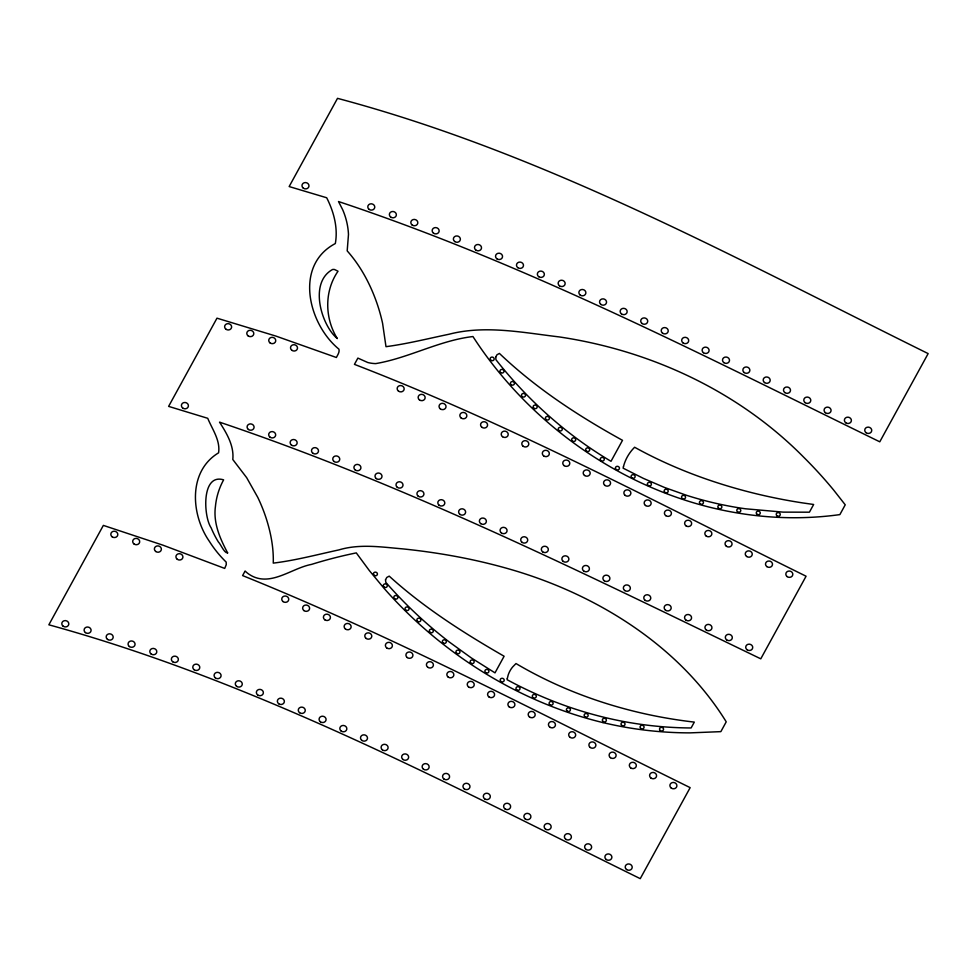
<?xml version="1.0" encoding="UTF-8"?>
<svg xmlns="http://www.w3.org/2000/svg" width="977" height="977" viewBox="0 0 977 977"><rect width="100%" height="100%" fill="white"/><g stroke="black" fill="none" stroke-linecap="round" stroke-linejoin="round"><path stroke-width="1.47" d="M603.004 722.601C541.979 707.873 484.983 678.38 436.389 638.811A442.96 397.798 9.5 0 1 383.937 588.191L369.343 570.58L356.287 552.897A438.612 393.878 9.5 0 0 311.516 564.401C291.134 568.223 269.567 588.032 249.074 574.293A24.474 21.982 9.5 0 1 245.117 571.008L242.601 575.587C395.844 637.431 542.088 714.651 690.153 787.645L640.253 878.653C447.845 784.006 256.658 681.922 48.85 624.804L103.354 525.394L162.927 545.166L224.698 568.419L226.261 564.669L226.175 562.093A118.205 106.151 9.5 0 1 209.371 541.356C190.991 515.001 187.706 471.427 218.592 452.815C220.448 440.248 212.278 429.379 207.735 418.303L168.618 406.383L216.979 318.172L275.844 336.064L336.381 357.497C337.615 354.932 339.776 352.184 338.946 349.18C308.353 324.169 293.747 265.475 335.331 243.542C338.14 227.836 333.792 211.74 326.684 197.757L289.155 186.558L337.517 98.347C545.948 153.853 735.95 258.624 928.15 353.601L879.776 441.812C702.451 355.152 526.273 263.973 338.506 201.543L342.695 209.75A83.937 75.376 9.5 0 1 348.484 234.431L347.189 250.881C360.94 266.342 370.759 284.979 377.378 304.506A213.426 191.663 9.5 0 1 382.581 323.289L385.988 346.676C407.238 343.867 428.048 338.604 449.005 334.244C485.166 324.865 522.768 332.595 559.137 336.906C650.682 350.487 738.661 391.24 803.937 457.456A450.189 404.283 9.5 0 1 833.76 490.198L845.239 504.816L839.866 514.61C695.575 534.566 550.613 456.894 472.941 336.54C439.235 340.509 408.716 358.034 375.705 363.603A32.461 29.151 9.5 0 1 367.779 362.516L357.887 358.095L354.443 364.372C509.823 424.274 656.971 502.654 806.074 576.222L760.778 658.828C583.464 573.218 406.481 485.142 219.532 422.149C226.664 433.214 234.224 445.805 232.795 459.508L246.668 477.668L257.794 497.415A196.255 176.251 9.5 0 1 266.025 517.847C270.763 532.428 273.743 547.743 273.255 563.118C295.433 560.432 317.061 554.631 338.848 549.917C359.597 543.664 381.14 547.022 402.316 548.842C441.543 552.835 480.489 560.126 518.213 571.679C600.733 597.216 680.151 647.238 726.229 721.832L720.855 731.639L690.104 732.872A338.799 304.25 9.5 0 1 603.004 722.601M227.629 552.884C224.27 553.422 220.851 544.287 218.359 541.942A109.241 98.103 9.5 0 1 211.13 527.8C203.46 516.674 201.213 472.953 223.623 479.854A84.144 75.571 9.5 0 0 215.441 506.404C213.12 523.061 220.106 538.742 227.629 552.884M337.248 338.494C321.628 325.683 308.451 282.805 332.51 269.518A5.203 4.665 9.5 0 1 334.561 269.53L338.018 271.227C324.156 291.207 324.718 318.233 337.248 338.494M385.512 579.776L385.805 582.353A441.396 396.381 9.5 0 0 449.017 641.804L471.293 657.912L494.997 672.86L504.108 656.239C463.635 632.925 423.884 607.645 389.212 576.137L386.794 577.444L385.512 579.776M495.693 357.118L495.962 359.731A452.595 406.444 9.5 0 0 513.67 380.835C541.856 412.306 574.623 439.76 611.004 461.303L622.508 440.322C578.482 416.031 535.909 388.248 499.418 353.43L496.988 354.761L495.693 357.118M507.307 678.526L507.124 679.711C541.49 698.36 578.482 712.221 616.78 720.159A338.677 304.14 9.5 0 0 691.105 727.963L694.317 722.101A435.107 390.739 9.5 0 1 649.729 714.859C602.833 704.93 557.305 687.955 515.99 663.554L512.583 667.035A29.652 26.623 9.5 0 0 508.15 675.119L507.307 678.526M623.473 466.688L623.118 468.166L643.379 478.388L664.519 487.474L686.538 495.302A322.08 289.241 9.5 0 0 745.366 508.773L783.188 512.131L809.42 512.192L813.646 504.486L802.886 502.947A501.14 450.043 9.5 0 1 758.47 494.301C715.396 484.018 673.385 468.716 634.598 447.246L632.473 449.53A49.974 44.881 9.5 0 0 623.851 465.223L623.473 466.688M660.281 730.552A2.027 1.82 9.5 0 0 663.53 729.514A2.027 1.82 9.5 0 0 660.806 727.45A2.027 1.82 9.5 0 0 660.281 730.552M640.814 728.476A2.027 1.82 9.5 0 0 644.063 727.438A2.027 1.82 9.5 0 0 641.339 725.374A2.027 1.82 9.5 0 0 640.814 728.476M621.751 725.447A2.027 1.82 9.5 0 0 625.011 724.397A2.027 1.82 9.5 0 0 622.276 722.345A2.027 1.82 9.5 0 0 621.751 725.447M603.102 721.502A2.027 1.82 9.5 0 0 606.363 720.452A2.027 1.82 9.5 0 0 603.639 718.4A2.027 1.82 9.5 0 0 603.102 721.502M584.905 716.691A2.027 1.82 9.5 0 0 588.154 715.652A2.027 1.82 9.5 0 0 585.431 713.589A2.027 1.82 9.5 0 0 584.905 716.691M567.148 711.073A2.027 1.82 9.5 0 0 570.397 710.035A2.027 1.82 9.5 0 0 567.674 707.971A2.027 1.82 9.5 0 0 567.148 711.073M549.856 704.698A2.027 1.82 9.5 0 0 553.104 703.66A2.027 1.82 9.5 0 0 550.381 701.596A2.027 1.82 9.5 0 0 549.856 704.698M533.039 697.615A2.027 1.82 9.5 0 0 536.3 696.577A2.027 1.82 9.5 0 0 533.564 694.513A2.027 1.82 9.5 0 0 533.039 697.615M516.723 689.872A2.027 1.82 9.5 0 0 519.984 688.834A2.027 1.82 9.5 0 0 517.248 686.77A2.027 1.82 9.5 0 0 516.723 689.872M500.932 681.482A2.027 1.82 9.5 0 0 504.193 680.444A2.027 1.82 9.5 0 0 501.457 678.38A2.027 1.82 9.5 0 0 500.932 681.482M485.63 672.603A2.027 1.82 9.5 0 0 488.891 671.553A2.027 1.82 9.5 0 0 486.155 669.501A2.027 1.82 9.5 0 0 485.63 672.603M470.89 663.175A2.027 1.82 9.5 0 0 474.15 662.137A2.027 1.82 9.5 0 0 471.415 660.073A2.027 1.82 9.5 0 0 470.89 663.175M456.699 653.295A2.027 1.82 9.5 0 0 459.959 652.245A2.027 1.82 9.5 0 0 457.224 650.193A2.027 1.82 9.5 0 0 456.699 653.295M443.082 642.988A2.027 1.82 9.5 0 0 446.33 641.95A2.027 1.82 9.5 0 0 443.607 639.886A2.027 1.82 9.5 0 0 443.082 642.988M430.039 632.339A2.027 1.82 9.5 0 0 433.3 631.289A2.027 1.82 9.5 0 0 430.564 629.237A2.027 1.82 9.5 0 0 430.039 632.339M417.606 621.36A2.027 1.82 9.5 0 0 420.867 620.322A2.027 1.82 9.5 0 0 418.132 618.258A2.027 1.82 9.5 0 0 417.606 621.36M405.785 610.136A2.027 1.82 9.5 0 0 409.033 609.086A2.027 1.82 9.5 0 0 406.31 607.035A2.027 1.82 9.5 0 0 405.785 610.136M394.586 598.693A2.027 1.82 9.5 0 0 397.847 597.643A2.027 1.82 9.5 0 0 395.111 595.591A2.027 1.82 9.5 0 0 394.586 598.693M384.034 587.079A2.027 1.82 9.5 0 0 387.295 586.041A2.027 1.82 9.5 0 0 384.559 583.977A2.027 1.82 9.5 0 0 384.034 587.079M374.167 575.331A2.027 1.82 9.5 0 0 377.415 574.293A2.027 1.82 9.5 0 0 374.692 572.229A2.027 1.82 9.5 0 0 374.167 575.331M776.984 515.783A2.027 1.82 9.5 0 0 780.244 514.732A2.027 1.82 9.5 0 0 777.509 512.681A2.027 1.82 9.5 0 0 776.984 515.783M757.004 514.305A2.027 1.82 9.5 0 0 760.253 513.255A2.027 1.82 9.5 0 0 757.529 511.203A2.027 1.82 9.5 0 0 757.004 514.305M737.537 511.789A2.027 1.82 9.5 0 0 740.786 510.739A2.027 1.82 9.5 0 0 738.062 508.687A2.027 1.82 9.5 0 0 737.537 511.789M718.583 508.296A2.027 1.82 9.5 0 0 721.844 507.246A2.027 1.82 9.5 0 0 719.109 505.194A2.027 1.82 9.5 0 0 718.583 508.296M700.167 503.863A2.027 1.82 9.5 0 0 703.428 502.825A2.027 1.82 9.5 0 0 700.692 500.761A2.027 1.82 9.5 0 0 700.167 503.863M682.276 498.563A2.027 1.82 9.5 0 0 685.536 497.513A2.027 1.82 9.5 0 0 682.801 495.461A2.027 1.82 9.5 0 0 682.276 498.563M664.922 492.432A2.027 1.82 9.5 0 0 668.183 491.382A2.027 1.82 9.5 0 0 665.447 489.318A2.027 1.82 9.5 0 0 664.922 492.432M648.117 485.508A2.027 1.82 9.5 0 0 651.378 484.47A2.027 1.82 9.5 0 0 648.643 482.406A2.027 1.82 9.5 0 0 648.117 485.508M631.863 477.875A2.027 1.82 9.5 0 0 635.111 476.825A2.027 1.82 9.5 0 0 632.388 474.761A2.027 1.82 9.5 0 0 631.863 477.875M616.169 469.522A2.027 1.82 9.5 0 0 619.43 468.471A2.027 1.82 9.5 0 0 616.695 466.408A2.027 1.82 9.5 0 0 616.169 469.522M601.014 460.607A2.027 1.82 9.5 0 0 604.262 459.556A2.027 1.82 9.5 0 0 601.539 457.505A2.027 1.82 9.5 0 0 601.014 460.607M586.432 451.081A2.027 1.82 9.5 0 0 589.693 450.043A2.027 1.82 9.5 0 0 586.957 447.979A2.027 1.82 9.5 0 0 586.432 451.081M572.424 441.042A2.027 1.82 9.5 0 0 575.685 439.992A2.027 1.82 9.5 0 0 572.949 437.94A2.027 1.82 9.5 0 0 572.424 441.042M559.003 430.527A2.027 1.82 9.5 0 0 562.251 429.477A2.027 1.82 9.5 0 0 559.528 427.413A2.027 1.82 9.5 0 0 559.003 430.527M546.155 419.585A2.027 1.82 9.5 0 0 549.404 418.535A2.027 1.82 9.5 0 0 546.68 416.483A2.027 1.82 9.5 0 0 546.155 419.585M533.894 408.264A2.027 1.82 9.5 0 0 537.155 407.226A2.027 1.82 9.5 0 0 534.419 405.162A2.027 1.82 9.5 0 0 533.894 408.264M522.231 396.638A2.027 1.82 9.5 0 0 525.492 395.587A2.027 1.82 9.5 0 0 522.756 393.536A2.027 1.82 9.5 0 0 522.231 396.638M511.179 384.73A2.027 1.82 9.5 0 0 514.427 383.68A2.027 1.82 9.5 0 0 511.704 381.628A2.027 1.82 9.5 0 0 511.179 384.73M500.712 372.603A2.027 1.82 9.5 0 0 503.973 371.565A2.027 1.82 9.5 0 0 501.25 369.501A2.027 1.82 9.5 0 0 500.712 372.603M490.894 360.281A2.027 1.82 9.5 0 0 494.154 359.231A2.027 1.82 9.5 0 0 491.419 357.179A2.027 1.82 9.5 0 0 490.894 360.281M626.513 869.506A3.517 3.163 9.5 0 0 632.18 867.698A3.517 3.163 9.5 0 0 627.429 864.12A3.517 3.163 9.5 0 0 626.513 869.506M606.204 859.504A3.517 3.163 9.5 0 0 611.858 857.684A3.517 3.163 9.5 0 0 607.12 854.106A3.517 3.163 9.5 0 0 606.204 859.504M585.944 849.379A3.517 3.163 9.5 0 0 591.598 847.56A3.517 3.163 9.5 0 0 586.859 843.981A3.517 3.163 9.5 0 0 585.944 849.379M565.695 839.219A3.517 3.163 9.5 0 0 571.362 837.399A3.517 3.163 9.5 0 0 566.611 833.821A3.517 3.163 9.5 0 0 565.695 839.219M545.459 829.07A3.517 3.163 9.5 0 0 551.126 827.25A3.517 3.163 9.5 0 0 546.375 823.672A3.517 3.163 9.5 0 0 545.459 829.07M525.211 818.934A3.517 3.163 9.5 0 0 530.865 817.114A3.517 3.163 9.5 0 0 526.115 813.536A3.517 3.163 9.5 0 0 525.211 818.934M504.926 808.846A3.517 3.163 9.5 0 0 510.592 807.026A3.517 3.163 9.5 0 0 505.842 803.448A3.517 3.163 9.5 0 0 504.926 808.846M484.616 798.82A3.517 3.163 9.5 0 0 490.283 797A3.517 3.163 9.5 0 0 485.532 793.422A3.517 3.163 9.5 0 0 484.616 798.82M464.27 788.866A3.517 3.163 9.5 0 0 469.937 787.047A3.517 3.163 9.5 0 0 465.186 783.469A3.517 3.163 9.5 0 0 464.27 788.866M443.876 778.974A3.517 3.163 9.5 0 0 449.542 777.155A3.517 3.163 9.5 0 0 444.791 773.576A3.517 3.163 9.5 0 0 443.876 778.974M423.444 769.18A3.517 3.163 9.5 0 0 429.111 767.36A3.517 3.163 9.5 0 0 424.36 763.782A3.517 3.163 9.5 0 0 423.444 769.18M402.951 759.483A3.517 3.163 9.5 0 0 408.618 757.663A3.517 3.163 9.5 0 0 403.867 754.085A3.517 3.163 9.5 0 0 402.951 759.483M382.41 749.884A3.517 3.163 9.5 0 0 388.077 748.064A3.517 3.163 9.5 0 0 383.326 744.486A3.517 3.163 9.5 0 0 382.41 749.884M361.808 740.395A3.517 3.163 9.5 0 0 367.462 738.575A3.517 3.163 9.5 0 0 362.723 734.997A3.517 3.163 9.5 0 0 361.808 740.395M341.132 731.028A3.517 3.163 9.5 0 0 346.798 729.208A3.517 3.163 9.5 0 0 342.048 725.63A3.517 3.163 9.5 0 0 341.132 731.028M320.383 721.783A3.517 3.163 9.5 0 0 326.049 719.964A3.517 3.163 9.5 0 0 321.299 716.385A3.517 3.163 9.5 0 0 320.383 721.783M299.573 712.685A3.517 3.163 9.5 0 0 305.227 710.865A3.517 3.163 9.5 0 0 300.489 707.287A3.517 3.163 9.5 0 0 299.573 712.685M278.665 703.733A3.517 3.163 9.5 0 0 284.331 701.913A3.517 3.163 9.5 0 0 279.581 698.335A3.517 3.163 9.5 0 0 278.665 703.733M257.672 694.952A3.517 3.163 9.5 0 0 263.338 693.133A3.517 3.163 9.5 0 0 258.587 689.554A3.517 3.163 9.5 0 0 257.672 694.952M236.593 686.33A3.517 3.163 9.5 0 0 242.247 684.523A3.517 3.163 9.5 0 0 237.509 680.945A3.517 3.163 9.5 0 0 236.593 686.33M215.392 677.916A3.517 3.163 9.5 0 0 221.058 676.096A3.517 3.163 9.5 0 0 216.308 672.518A3.517 3.163 9.5 0 0 215.392 677.916M194.093 669.709A3.517 3.163 9.5 0 0 199.748 667.889A3.517 3.163 9.5 0 0 195.009 664.311A3.517 3.163 9.5 0 0 194.093 669.709M172.66 661.722A3.517 3.163 9.5 0 0 178.327 659.902A3.517 3.163 9.5 0 0 173.576 656.324A3.517 3.163 9.5 0 0 172.66 661.722M151.093 653.979A3.517 3.163 9.5 0 0 156.76 652.172A3.517 3.163 9.5 0 0 152.009 648.594A3.517 3.163 9.5 0 0 151.093 653.979M129.367 646.53A3.517 3.163 9.5 0 0 135.034 644.71A3.517 3.163 9.5 0 0 130.283 641.132A3.517 3.163 9.5 0 0 129.367 646.53M107.482 639.385A3.517 3.163 9.5 0 0 113.149 637.566A3.517 3.163 9.5 0 0 108.398 633.988A3.517 3.163 9.5 0 0 107.482 639.385M85.402 632.583A3.517 3.163 9.5 0 0 91.069 630.763A3.517 3.163 9.5 0 0 86.318 627.185A3.517 3.163 9.5 0 0 85.402 632.583M63.114 626.172A3.517 3.163 9.5 0 0 68.769 624.352A3.517 3.163 9.5 0 0 64.018 620.774A3.517 3.163 9.5 0 0 63.114 626.172M671.199 788.024A3.517 3.163 9.5 0 0 676.866 786.204A3.517 3.163 9.5 0 0 672.115 782.626A3.517 3.163 9.5 0 0 671.199 788.024M650.89 777.997A3.517 3.163 9.5 0 0 656.544 776.19A3.517 3.163 9.5 0 0 651.806 772.612A3.517 3.163 9.5 0 0 650.89 777.997M630.641 767.861A3.517 3.163 9.5 0 0 636.296 766.041A3.517 3.163 9.5 0 0 631.557 762.463A3.517 3.163 9.5 0 0 630.641 767.861M610.417 757.676A3.517 3.163 9.5 0 0 616.084 755.856A3.517 3.163 9.5 0 0 611.333 752.278A3.517 3.163 9.5 0 0 610.417 757.676M590.206 747.466A3.517 3.163 9.5 0 0 595.86 745.646A3.517 3.163 9.5 0 0 591.122 742.068A3.517 3.163 9.5 0 0 590.206 747.466M569.982 737.281A3.517 3.163 9.5 0 0 575.648 735.461A3.517 3.163 9.5 0 0 570.898 731.883A3.517 3.163 9.5 0 0 569.982 737.281M549.746 727.108A3.517 3.163 9.5 0 0 555.412 725.288A3.517 3.163 9.5 0 0 550.662 721.71A3.517 3.163 9.5 0 0 549.746 727.108M529.497 716.984A3.517 3.163 9.5 0 0 535.152 715.164A3.517 3.163 9.5 0 0 530.401 711.586A3.517 3.163 9.5 0 0 529.497 716.984M509.212 706.908A3.517 3.163 9.5 0 0 514.867 705.089A3.517 3.163 9.5 0 0 510.128 701.51A3.517 3.163 9.5 0 0 509.212 706.908M488.891 696.882A3.517 3.163 9.5 0 0 494.557 695.062A3.517 3.163 9.5 0 0 489.807 691.484A3.517 3.163 9.5 0 0 488.891 696.882M468.545 686.929A3.517 3.163 9.5 0 0 474.199 685.109A3.517 3.163 9.5 0 0 469.461 681.531A3.517 3.163 9.5 0 0 468.545 686.929M448.15 677.049A3.517 3.163 9.5 0 0 453.817 675.229A3.517 3.163 9.5 0 0 449.066 671.651A3.517 3.163 9.5 0 0 448.15 677.049M427.718 667.254A3.517 3.163 9.5 0 0 433.373 665.435A3.517 3.163 9.5 0 0 428.634 661.856A3.517 3.163 9.5 0 0 427.718 667.254M407.226 657.545A3.517 3.163 9.5 0 0 412.892 655.726A3.517 3.163 9.5 0 0 408.142 652.147A3.517 3.163 9.5 0 0 407.226 657.545M386.697 647.922A3.517 3.163 9.5 0 0 392.351 646.115A3.517 3.163 9.5 0 0 387.613 642.524A3.517 3.163 9.5 0 0 386.697 647.922M366.106 638.421A3.517 3.163 9.5 0 0 371.761 636.601A3.517 3.163 9.5 0 0 367.01 633.023A3.517 3.163 9.5 0 0 366.106 638.421M345.443 629.017A3.517 3.163 9.5 0 0 351.109 627.197A3.517 3.163 9.5 0 0 346.359 623.619A3.517 3.163 9.5 0 0 345.443 629.017M324.718 619.736A3.517 3.163 9.5 0 0 330.385 617.916A3.517 3.163 9.5 0 0 325.634 614.338A3.517 3.163 9.5 0 0 324.718 619.736M303.932 610.588A3.517 3.163 9.5 0 0 309.587 608.781A3.517 3.163 9.5 0 0 304.848 605.203A3.517 3.163 9.5 0 0 303.932 610.588M283.061 601.588A3.517 3.163 9.5 0 0 288.716 599.768A3.517 3.163 9.5 0 0 283.965 596.19A3.517 3.163 9.5 0 0 283.061 601.588M177.228 559.259A3.517 3.163 9.5 0 0 182.894 557.44A3.517 3.163 9.5 0 0 178.144 553.861A3.517 3.163 9.5 0 0 177.228 559.259M155.685 551.468A3.517 3.163 9.5 0 0 161.352 549.648A3.517 3.163 9.5 0 0 156.601 546.07A3.517 3.163 9.5 0 0 155.685 551.468M133.996 543.957A3.517 3.163 9.5 0 0 139.662 542.137A3.517 3.163 9.5 0 0 134.911 538.559A3.517 3.163 9.5 0 0 133.996 543.957M112.123 536.788A3.517 3.163 9.5 0 0 117.777 534.969A3.517 3.163 9.5 0 0 113.039 531.39A3.517 3.163 9.5 0 0 112.123 536.788M747.026 649.729A3.517 3.163 9.5 0 0 752.693 647.91A3.517 3.163 9.5 0 0 747.942 644.332A3.517 3.163 9.5 0 0 747.026 649.729M726.632 639.874A3.517 3.163 9.5 0 0 732.286 638.054A3.517 3.163 9.5 0 0 727.535 634.476A3.517 3.163 9.5 0 0 726.632 639.874M706.249 629.97A3.517 3.163 9.5 0 0 711.915 628.15A3.517 3.163 9.5 0 0 707.165 624.572A3.517 3.163 9.5 0 0 706.249 629.97M685.866 620.065A3.517 3.163 9.5 0 0 691.533 618.246A3.517 3.163 9.5 0 0 686.782 614.667A3.517 3.163 9.5 0 0 685.866 620.065M665.484 610.173A3.517 3.163 9.5 0 0 671.15 608.353A3.517 3.163 9.5 0 0 666.399 604.775A3.517 3.163 9.5 0 0 665.484 610.173M645.089 600.318A3.517 3.163 9.5 0 0 650.743 598.498A3.517 3.163 9.5 0 0 646.005 594.92A3.517 3.163 9.5 0 0 645.089 600.318M624.657 590.499A3.517 3.163 9.5 0 0 630.324 588.679A3.517 3.163 9.5 0 0 625.573 585.101A3.517 3.163 9.5 0 0 624.657 590.499M604.201 580.729A3.517 3.163 9.5 0 0 609.868 578.909A3.517 3.163 9.5 0 0 605.117 575.331A3.517 3.163 9.5 0 0 604.201 580.729M583.721 571.032A3.517 3.163 9.5 0 0 589.375 569.212A3.517 3.163 9.5 0 0 584.625 565.634A3.517 3.163 9.5 0 0 583.721 571.032M563.192 561.384A3.517 3.163 9.5 0 0 568.858 559.565A3.517 3.163 9.5 0 0 564.108 555.986A3.517 3.163 9.5 0 0 563.192 561.384M542.626 551.822A3.517 3.163 9.5 0 0 548.292 550.002A3.517 3.163 9.5 0 0 543.542 546.424A3.517 3.163 9.5 0 0 542.626 551.822M522.023 542.32A3.517 3.163 9.5 0 0 527.69 540.501A3.517 3.163 9.5 0 0 522.939 536.923A3.517 3.163 9.5 0 0 522.023 542.32M501.372 532.917A3.517 3.163 9.5 0 0 507.039 531.097A3.517 3.163 9.5 0 0 502.288 527.519A3.517 3.163 9.5 0 0 501.372 532.917M480.684 523.599A3.517 3.163 9.5 0 0 486.338 521.779A3.517 3.163 9.5 0 0 481.588 518.201A3.517 3.163 9.5 0 0 480.684 523.599M459.923 514.378A3.517 3.163 9.5 0 0 465.589 512.559A3.517 3.163 9.5 0 0 460.839 508.98A3.517 3.163 9.5 0 0 459.923 514.378M439.125 505.256A3.517 3.163 9.5 0 0 444.779 503.436A3.517 3.163 9.5 0 0 440.029 499.858A3.517 3.163 9.5 0 0 439.125 505.256M418.254 496.243A3.517 3.163 9.5 0 0 423.908 494.423A3.517 3.163 9.5 0 0 419.17 490.845A3.517 3.163 9.5 0 0 418.254 496.243M397.321 487.352A3.517 3.163 9.5 0 0 402.976 485.532A3.517 3.163 9.5 0 0 398.225 481.954A3.517 3.163 9.5 0 0 397.321 487.352M376.316 478.596A3.517 3.163 9.5 0 0 381.97 476.776A3.517 3.163 9.5 0 0 377.22 473.198A3.517 3.163 9.5 0 0 376.316 478.596M355.225 469.974A3.517 3.163 9.5 0 0 360.892 468.154A3.517 3.163 9.5 0 0 356.141 464.576A3.517 3.163 9.5 0 0 355.225 469.974M334.061 461.498A3.517 3.163 9.5 0 0 339.727 459.678A3.517 3.163 9.5 0 0 334.977 456.1A3.517 3.163 9.5 0 0 334.061 461.498M312.811 453.194A3.517 3.163 9.5 0 0 318.465 451.374A3.517 3.163 9.5 0 0 313.727 447.796A3.517 3.163 9.5 0 0 312.811 453.194M291.451 445.085A3.517 3.163 9.5 0 0 297.118 443.265A3.517 3.163 9.5 0 0 292.367 439.687A3.517 3.163 9.5 0 0 291.451 445.085M269.982 437.159A3.517 3.163 9.5 0 0 275.648 435.339A3.517 3.163 9.5 0 0 270.898 431.761A3.517 3.163 9.5 0 0 269.982 437.159M248.39 429.465A3.517 3.163 9.5 0 0 254.057 427.645A3.517 3.163 9.5 0 0 249.306 424.067A3.517 3.163 9.5 0 0 248.39 429.465M182.711 408.044A3.517 3.163 9.5 0 0 188.378 406.224A3.517 3.163 9.5 0 0 183.627 402.646A3.517 3.163 9.5 0 0 182.711 408.044M787.132 576.601A3.517 3.163 9.5 0 0 792.787 574.781A3.517 3.163 9.5 0 0 788.048 571.203A3.517 3.163 9.5 0 0 787.132 576.601M766.811 566.587A3.517 3.163 9.5 0 0 772.477 564.767A3.517 3.163 9.5 0 0 767.727 561.189A3.517 3.163 9.5 0 0 766.811 566.587M746.562 556.438A3.517 3.163 9.5 0 0 752.229 554.618A3.517 3.163 9.5 0 0 747.478 551.04A3.517 3.163 9.5 0 0 746.562 556.438M726.351 546.241A3.517 3.163 9.5 0 0 732.017 544.421A3.517 3.163 9.5 0 0 727.267 540.843A3.517 3.163 9.5 0 0 726.351 546.241M706.151 536.019A3.517 3.163 9.5 0 0 711.818 534.199A3.517 3.163 9.5 0 0 707.067 530.621A3.517 3.163 9.5 0 0 706.151 536.019M685.939 525.797A3.517 3.163 9.5 0 0 691.606 523.977A3.517 3.163 9.5 0 0 686.855 520.399A3.517 3.163 9.5 0 0 685.939 525.797M665.716 515.624A3.517 3.163 9.5 0 0 671.382 513.804A3.517 3.163 9.5 0 0 666.632 510.226A3.517 3.163 9.5 0 0 665.716 515.624M645.467 505.488A3.517 3.163 9.5 0 0 651.122 503.668A3.517 3.163 9.5 0 0 646.383 500.09A3.517 3.163 9.5 0 0 645.467 505.488M625.182 495.4A3.517 3.163 9.5 0 0 630.849 493.58A3.517 3.163 9.5 0 0 626.098 490.002A3.517 3.163 9.5 0 0 625.182 495.4M604.861 485.398A3.517 3.163 9.5 0 0 610.527 483.578A3.517 3.163 9.5 0 0 605.777 480A3.517 3.163 9.5 0 0 604.861 485.398M584.502 475.457A3.517 3.163 9.5 0 0 590.157 473.637A3.517 3.163 9.5 0 0 585.418 470.059A3.517 3.163 9.5 0 0 584.502 475.457M564.083 465.614A3.517 3.163 9.5 0 0 569.75 463.794A3.517 3.163 9.5 0 0 564.999 460.216A3.517 3.163 9.5 0 0 564.083 465.614M543.627 455.868A3.517 3.163 9.5 0 0 549.294 454.049A3.517 3.163 9.5 0 0 544.543 450.47A3.517 3.163 9.5 0 0 543.627 455.868M523.11 446.22A3.517 3.163 9.5 0 0 528.765 444.401A3.517 3.163 9.5 0 0 524.026 440.822A3.517 3.163 9.5 0 0 523.11 446.22M502.52 436.695A3.517 3.163 9.5 0 0 508.187 434.875A3.517 3.163 9.5 0 0 503.436 431.297A3.517 3.163 9.5 0 0 502.52 436.695M481.869 427.279A3.517 3.163 9.5 0 0 487.535 425.459A3.517 3.163 9.5 0 0 482.785 421.881A3.517 3.163 9.5 0 0 481.869 427.279M461.144 418.009A3.517 3.163 9.5 0 0 466.811 416.19A3.517 3.163 9.5 0 0 462.06 412.612A3.517 3.163 9.5 0 0 461.144 418.009M440.346 408.887A3.517 3.163 9.5 0 0 446 407.067A3.517 3.163 9.5 0 0 441.262 403.489A3.517 3.163 9.5 0 0 440.346 408.887M419.451 399.911A3.517 3.163 9.5 0 0 425.117 398.091A3.517 3.163 9.5 0 0 420.366 394.513A3.517 3.163 9.5 0 0 419.451 399.911M398.469 391.118A3.517 3.163 9.5 0 0 404.136 389.298A3.517 3.163 9.5 0 0 399.385 385.72A3.517 3.163 9.5 0 0 398.469 391.118M291.818 350.279A3.517 3.163 9.5 0 0 297.472 348.459A3.517 3.163 9.5 0 0 292.734 344.881A3.517 3.163 9.5 0 0 291.818 350.279M270.043 342.903A3.517 3.163 9.5 0 0 275.709 341.083A3.517 3.163 9.5 0 0 270.959 337.505A3.517 3.163 9.5 0 0 270.043 342.903M248.097 335.868A3.517 3.163 9.5 0 0 253.764 334.049A3.517 3.163 9.5 0 0 249.013 330.47A3.517 3.163 9.5 0 0 248.097 335.868M225.931 329.212A3.517 3.163 9.5 0 0 231.598 327.393A3.517 3.163 9.5 0 0 226.847 323.814A3.517 3.163 9.5 0 0 225.931 329.212M866.049 432.689A3.517 3.163 9.5 0 0 871.704 430.869A3.517 3.163 9.5 0 0 866.965 427.291A3.517 3.163 9.5 0 0 866.049 432.689M845.691 422.736A3.517 3.163 9.5 0 0 851.358 420.916A3.517 3.163 9.5 0 0 846.607 417.338A3.517 3.163 9.5 0 0 845.691 422.736M825.382 412.697A3.517 3.163 9.5 0 0 831.048 410.877A3.517 3.163 9.5 0 0 826.298 407.299A3.517 3.163 9.5 0 0 825.382 412.697M805.097 402.634A3.517 3.163 9.5 0 0 810.751 400.814A3.517 3.163 9.5 0 0 806.013 397.236A3.517 3.163 9.5 0 0 805.097 402.634M784.8 392.571A3.517 3.163 9.5 0 0 790.466 390.751A3.517 3.163 9.5 0 0 785.716 387.173A3.517 3.163 9.5 0 0 784.8 392.571M764.49 382.544A3.517 3.163 9.5 0 0 770.157 380.725A3.517 3.163 9.5 0 0 765.406 377.146A3.517 3.163 9.5 0 0 764.49 382.544M744.169 372.542A3.517 3.163 9.5 0 0 749.835 370.723A3.517 3.163 9.5 0 0 745.085 367.144A3.517 3.163 9.5 0 0 744.169 372.542M723.81 362.601A3.517 3.163 9.5 0 0 729.477 360.782A3.517 3.163 9.5 0 0 724.726 357.203A3.517 3.163 9.5 0 0 723.81 362.601M703.428 352.709A3.517 3.163 9.5 0 0 709.082 350.89A3.517 3.163 9.5 0 0 704.344 347.311A3.517 3.163 9.5 0 0 703.428 352.709M682.996 342.89A3.517 3.163 9.5 0 0 688.663 341.071A3.517 3.163 9.5 0 0 683.912 337.492A3.517 3.163 9.5 0 0 682.996 342.89M662.528 333.145A3.517 3.163 9.5 0 0 668.195 331.325A3.517 3.163 9.5 0 0 663.444 327.747A3.517 3.163 9.5 0 0 662.528 333.145M642.023 323.485A3.517 3.163 9.5 0 0 647.69 321.665A3.517 3.163 9.5 0 0 642.939 318.087A3.517 3.163 9.5 0 0 642.023 323.485M621.47 313.91A3.517 3.163 9.5 0 0 627.124 312.09A3.517 3.163 9.5 0 0 622.373 308.512A3.517 3.163 9.5 0 0 621.47 313.91M600.855 304.433A3.517 3.163 9.5 0 0 606.509 302.614A3.517 3.163 9.5 0 0 601.771 299.035A3.517 3.163 9.5 0 0 600.855 304.433M580.179 295.054A3.517 3.163 9.5 0 0 585.846 293.234A3.517 3.163 9.5 0 0 581.095 289.656A3.517 3.163 9.5 0 0 580.179 295.054M559.455 285.797A3.517 3.163 9.5 0 0 565.121 283.977A3.517 3.163 9.5 0 0 560.371 280.399A3.517 3.163 9.5 0 0 559.455 285.797M538.657 276.65A3.517 3.163 9.5 0 0 544.323 274.83A3.517 3.163 9.5 0 0 539.573 271.252A3.517 3.163 9.5 0 0 538.657 276.65M517.786 267.649A3.517 3.163 9.5 0 0 523.452 265.829A3.517 3.163 9.5 0 0 518.702 262.251A3.517 3.163 9.5 0 0 517.786 267.649M496.841 258.771A3.517 3.163 9.5 0 0 502.508 256.951A3.517 3.163 9.5 0 0 497.757 253.373A3.517 3.163 9.5 0 0 496.841 258.771M475.811 250.063A3.517 3.163 9.5 0 0 481.478 248.243A3.517 3.163 9.5 0 0 476.727 244.665A3.517 3.163 9.5 0 0 475.811 250.063M454.684 241.514A3.517 3.163 9.5 0 0 460.35 239.695A3.517 3.163 9.5 0 0 455.6 236.116A3.517 3.163 9.5 0 0 454.684 241.514M433.47 233.149A3.517 3.163 9.5 0 0 439.125 231.329A3.517 3.163 9.5 0 0 434.386 227.751A3.517 3.163 9.5 0 0 433.47 233.149M412.135 224.991A3.517 3.163 9.5 0 0 417.79 223.171A3.517 3.163 9.5 0 0 413.051 219.593A3.517 3.163 9.5 0 0 412.135 224.991M390.678 217.053A3.517 3.163 9.5 0 0 396.332 215.233A3.517 3.163 9.5 0 0 391.594 211.655A3.517 3.163 9.5 0 0 390.678 217.053M369.086 209.359A3.517 3.163 9.5 0 0 374.741 207.551A3.517 3.163 9.5 0 0 370.002 203.973A3.517 3.163 9.5 0 0 369.086 209.359M303.297 188.134A3.517 3.163 9.5 0 0 308.952 186.314A3.517 3.163 9.5 0 0 304.213 182.736A3.517 3.163 9.5 0 0 303.297 188.134"/></g></svg>
